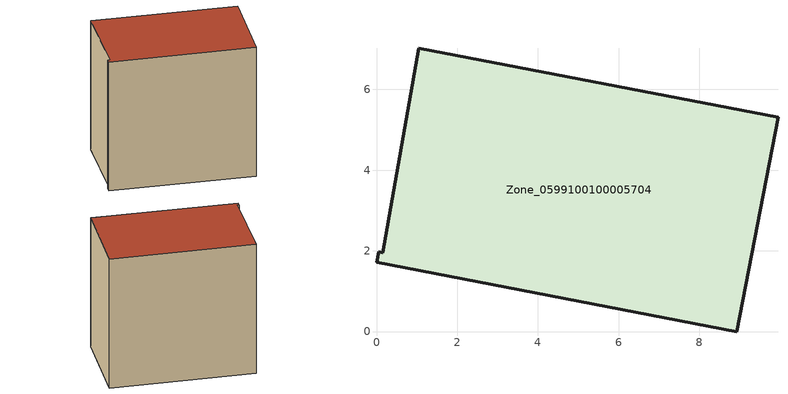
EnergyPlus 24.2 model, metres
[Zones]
Zone_0599100100005704
 floor ground (C_G): 0.16,1.95 1.05,7.01 9.95,5.3 8.93,0 0,1.72 0.05,1.97 z0
 wall outside (C_F): 0,1.72 8.93,0 9.95,5.3 1.05,7.01 0.16,1.95 0.05,1.97 0,1.72 z0:8.8
 roof outside (C_R): 0.16,1.95 0.05,1.97 0,1.72 8.93,0 9.95,5.3 1.05,7.01 z8.8
[BUILDING]
Pand.0599100100005704: North Axis=0; Terrain=City; Loads Convergence Tolerance Value=0.04; Temperature Convergence Tolerance Value=0.4; Solar Distribution=FullExterior; Maximum Number of Warmup Days=25; Minimum Number of Warmup Days=1
[Site:Location]
Rotterdam.The.Hague.AP_ZH_NLD Design_Conditions: Latitude=51.96; Longitude=4.45; Time Zone=1; Elevation=-4.5
[SITE:GROUNDTEMPERATURE:BUILDINGSURFACE]
18, 18, 18, 18, 18, 18, 18, 18, 18, 18, 18, 18
[MATERIAL] Thermal Absorptance=0.9; Solar Absorptance=0.7; Visible Absorptance=0.7
Name | Roughness | Thickness | Conductivity | Density | Specific Heat
G.TI.2006-2014 | MediumSmooth | 0.15 | 0.06 | 540 | 1210
F.TI.2006-2014 | Rough | 0.3 | 0.12 | 1920 | 840
R.TI.2006-2014 | MediumRough | 0.2 | 0.08 | 1500 | 1000
[CONSTRUCTION]
C_G: G.TI.2006-2014
C_F: F.TI.2006-2014
C_R: R.TI.2006-2014
[ZONE]
Zone_0599100100005704: Type=1; Multiplier=1; Ceiling Height=Autocalculate; Volume=Autocalculate; Floor Area=autocalculate; Part of Total Floor Area=Yes
[ZONEINFILTRATION:DESIGNFLOWRATE]
Infil_Zone_0599100100005704: Zone or ZoneList or Space or SpaceList=Zone_0599100100005704; Schedule=AlwaysOn; Design Flow Rate Calculation Method=Flow/Area; Flow Rate per Floor Area=0.0015; Constant Term Coefficient=1; Temperature Term Coefficient=0; Velocity Term Coefficient=0; Velocity Squared Term Coefficient=0
[HVACTEMPLATE:ZONE:IDEALLOADSAIRSYSTEM]
Zone_0599100100005704: Maximum Heating Supply Air Temperature=50; Minimum Cooling Supply Air Temperature=13; Maximum Heating Supply Air Humidity Ratio=0.0156; Minimum Cooling Supply Air Humidity Ratio=0.0077; Heating Limit=NoLimit; Cooling Limit=NoLimit; Dehumidification Control Type=ConstantSensibleHeatRatio; Cooling Sensible Heat Ratio=0.7; Dehumidification Setpoint=60; Humidification Control Type=None; Humidification Setpoint=30; Outdoor Air Method=None; Outdoor Air Flow Rate per Person=0.00944; Outdoor Air Flow Rate per Zone Floor Area=0; Outdoor Air Flow Rate per Zone=0; Demand Controlled Ventilation Type=None; Outdoor Air Economizer Type=NoEconomizer; Heat Recovery Type=None; Sensible Heat Recovery Effectiveness=0.7; Latent Heat Recovery Effectiveness=0.65
[ZONECONTROL:THERMOSTAT]
ThermostatControl_Zone_0599100100005704: Zone or ZoneList=Zone_0599100100005704; Control Type Schedule=DualSetpointControlType; Control 1=Thermostat_Zone_0599100100005704; Temperature Difference Between Cutout And Setpoint=0
[THERMOSTATSETPOINT:DUALSETPOINT]
Thermostat_Zone_0599100100005704: Heating Setpoint Temperature Schedule=HeatingSetpoint_Zone_0599100100005704; Cooling Setpoint Temperature Schedule=CoolingSetpoint_Zone_0599100100005704
[SCHEDULE:COMPACT]
HeatingSetpoint_Zone_0599100100005704: Through: 12/31, For: AllDays, Until: 24:00, 21
CoolingSetpoint_Zone_0599100100005704: Through: 12/31, For: AllDays, Until: 24:00, 24
DualSetpointControlType: Through: 12/31, For: AllDays, Until: 24:00, 4
AlwaysOn: Through: 12/31, For: AllDays, Until: 24:00, 1
